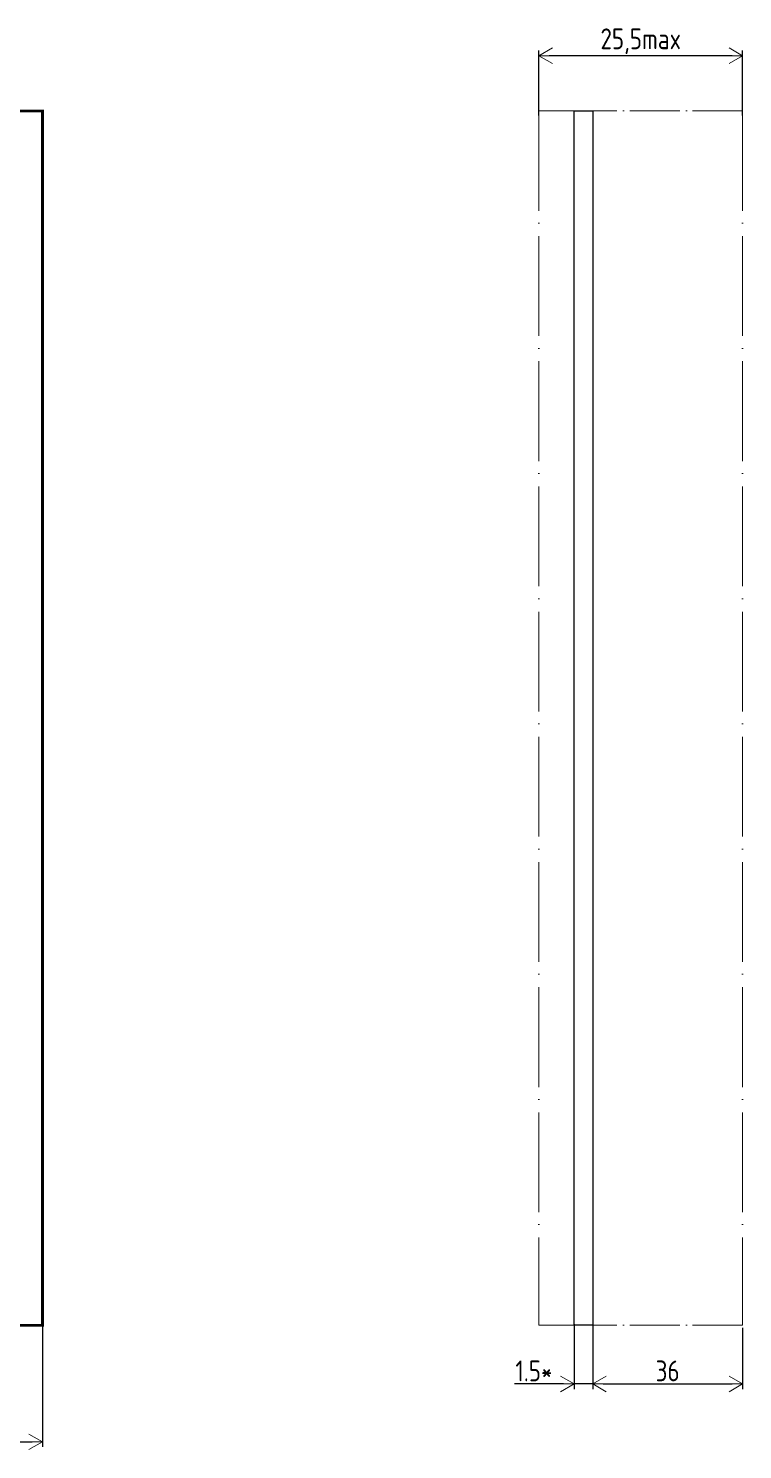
# Model space of a CAD drawing. Header units: inches. Extents: x 0 to 2654, y 0 to 957.
# Drawn here: x 2481.9 to 2653.5, y 609.4 to 951.1 of the extents above; entities that cross this region are included whole.
import ezdxf

# ---------------------------------------------------------------- set-up
doc = ezdxf.new("R2010")
doc.units = ezdxf.units.IN
doc.header["$MEASUREMENT"] = 0
doc.linetypes.add('ACAD_ISO04W100', pattern=[30, 24, -3, 0, -3])
doc.layers.add('Razmer', color=7, linetype='Continuous', lineweight=30)
doc.styles.get("Standard").update_dxf_attribs({"font": ''})
doc.styles.get('Standard').set_extended_font_data('GOST type A')
doc.dimstyles.new('ISO-25', dxfattribs={"dimtxt": 2.5, "dimasz": 2.5, "dimexe": 1.25, "dimexo": 0.625, "dimtad": 1, "dimtxsty": 'Standard', "dimcen": 2.5, "dimadec": 0, "dimazin": 0, "dimtfac": 1, "dimtmove": 0, "dimatfit": 3, "dimfxl": 1, "dimarcsym": 0})

# ---------------------------------------------------------------- blocks, each defined once
blk = doc.blocks.new('Arrow60')
at = {"lineweight": 9}
for q in [(-1.5, 0), (-1.3, 0.75), (-1.3, -0.75)]:
    blk.add_line((0, 0), q, dxfattribs=at)
blk = doc.blocks.new('*D121')
at = {"layer": 'Defpoints', "color": 0, "transparency": 16777216}
for p in [(2613.02, 640.15), (2617.52, 640.15), (2613.02, 625.15)]:
    blk.add_point(p, dxfattribs=at)
at = {"layer": 'Razmer', "color": 0, "lineweight": -2, "transparency": 16777216}
for p, q in [((2613.02, 639.53), (2613.02, 623.9)), ((2617.52, 639.53), (2617.52, 623.9)), ((2610.52, 625.15), (2598.72, 625.15)), ((2617.52, 625.15), (2613.02, 625.15)), ((2620.02, 625.15), (2622.52, 625.15))]:
    blk.add_line(p, q, dxfattribs=at)
at = {"layer": 'Razmer', "color": 0, "lineweight": -2, "transparency": 16777216, "xscale": 2.5, "yscale": 2.5, "zscale": 2.5}
blk.add_blockref('Arrow60', (2613.02, 625.15), dxfattribs=at)
at = {"layer": 'Razmer', "color": 0, "lineweight": -2, "transparency": 16777216, "xscale": 2.5, "yscale": 2.5, "zscale": 2.5, "rotation": 180}
blk.add_blockref('Arrow60', (2617.52, 625.15), dxfattribs=at)
at = {"layer": 'Razmer', "color": 0, "lineweight": 9, "transparency": 16777216, "insert": (2603.37, 628.28), "char_height": 3, "attachment_point": 5}
blk.add_mtext('{\\H1.66667x;1.5*}', dxfattribs=at)
blk = doc.blocks.new('*D122')
at = {"layer": 'Defpoints', "color": 0, "transparency": 16777216}
for p in [(2604.58, 944.51), (2604.58, 929.51), (2653.52, 929.51)]:
    blk.add_point(p, dxfattribs=at)
at = {"layer": 'Razmer', "color": 0, "lineweight": -2, "transparency": 16777216}
for p, q in [((2604.58, 930.13), (2604.58, 945.76)), ((2651.02, 944.51), (2607.08, 944.51)), ((2653.52, 930.13), (2653.52, 945.76))]:
    blk.add_line(p, q, dxfattribs=at)
at = {"layer": 'Razmer', "color": 0, "lineweight": -2, "transparency": 16777216, "xscale": 2.5, "yscale": 2.5, "zscale": 2.5, "rotation": 180}
blk.add_blockref('Arrow60', (2604.58, 944.51), dxfattribs=at)
at = {"layer": 'Razmer', "color": 0, "lineweight": -2, "transparency": 16777216, "xscale": 2.5, "yscale": 2.5, "zscale": 2.5}
blk.add_blockref('Arrow60', (2653.52, 944.51), dxfattribs=at)
at = {"layer": 'Razmer', "color": 0, "lineweight": 9, "transparency": 16777216, "insert": (2629.05, 948.01), "char_height": 3, "attachment_point": 5}
blk.add_mtext('{\\H1.66667x;25,5max}', dxfattribs=at)
blk = doc.blocks.new('*D124')
at = {"color": 0, "lineweight": -2, "transparency": 16777216}
for p, q in [((2185.01, 646.35), (2185.01, 609.98)), ((2485.27, 646.35), (2485.27, 609.98)), ((2187.51, 611.23), (2482.77, 611.23))]:
    blk.add_line(p, q, dxfattribs=at)
at = {"layer": 'Defpoints', "color": 0, "transparency": 16777216}
for p in [(2185.01, 646.98), (2485.27, 646.98), (2485.27, 611.23)]:
    blk.add_point(p, dxfattribs=at)
at = {"color": 0, "lineweight": -2, "transparency": 16777216, "xscale": 2.5, "yscale": 2.5, "zscale": 2.5, "rotation": 180}
blk.add_blockref('Arrow60', (2185.01, 611.23), dxfattribs=at)
at = {"color": 0, "lineweight": -2, "transparency": 16777216, "xscale": 2.5, "yscale": 2.5, "zscale": 2.5}
blk.add_blockref('Arrow60', (2485.27, 611.23), dxfattribs=at)
at = {"color": 0, "lineweight": 9, "transparency": 16777216, "insert": (2335.14, 614.36), "char_height": 3.5, "attachment_point": 5}
blk.add_mtext('{\\H1.42857x;100*}', dxfattribs=at)
blk = doc.blocks.new('*D126')
at = {"layer": 'Defpoints', "color": 0, "transparency": 16777216}
for p in [(2617.52, 639.24), (2653.52, 639.24), (2653.52, 625.15)]:
    blk.add_point(p, dxfattribs=at)
at = {"layer": 'Razmer', "color": 0, "lineweight": -2, "transparency": 16777216}
for p, q in [((2617.52, 638.61), (2617.52, 623.9)), ((2653.52, 638.61), (2653.52, 623.9)), ((2620.02, 625.15), (2651.02, 625.15))]:
    blk.add_line(p, q, dxfattribs=at)
at = {"layer": 'Razmer', "color": 0, "lineweight": -2, "transparency": 16777216, "xscale": 2.5, "yscale": 2.5, "zscale": 2.5, "rotation": 180}
blk.add_blockref('Arrow60', (2617.52, 625.15), dxfattribs=at)
at = {"layer": 'Razmer', "color": 0, "lineweight": -2, "transparency": 16777216, "xscale": 2.5, "yscale": 2.5, "zscale": 2.5}
blk.add_blockref('Arrow60', (2653.52, 625.15), dxfattribs=at)
at = {"layer": 'Razmer', "color": 0, "lineweight": 9, "transparency": 16777216, "insert": (2635.52, 628.28), "char_height": 3, "attachment_point": 5}
blk.add_mtext('{\\H1.66667x;36}', dxfattribs=at)

msp = doc.modelspace()

# ---------------------------------------------------------------- linework, layer by layer
at = {"linetype": 'ACAD_ISO04W100', "lineweight": 9}
for p, q in [((2613.02162, 931.24318), (2604.57682, 931.24318)), ((2604.57682, 931.24318), (2604.57682, 639.23917)), ((2653.52162, 931.24318), (2653.52162, 639.23917)), ((2613.02162, 639.23917), (2604.57682, 639.23917))]:
    msp.add_line(p, q, dxfattribs=at)
at = {"const_width": 0.65928}
msp.add_lwpolyline([(2185.15194, 639.23917), (2485.26708, 639.23917), (2485.26708, 931.24318), (2185.15194, 931.24318), (2185.15194, 639.23917)], dxfattribs=at)
msp.add_lwpolyline([(2617.52162, 931.24318), (2617.52162, 639.23917), (2613.02162, 639.23917), (2613.02162, 931.24318)], close=True)
at = {"color": 7, "linetype": 'ACAD_ISO04W100', "lineweight": 9, "ltscale": 0.5}
for points in [[(2653.52162, 931.24318), (2617.52162, 931.24318)], [(2653.52162, 639.23917), (2617.52162, 639.23917)]]:
    msp.add_lwpolyline(points, dxfattribs=at)

# ---------------------------------------------------------------- dimensions: what is measured, and where the dimension line sits
at = {"lineweight": 9}
dim = msp.add_linear_dim(base=(2485.26708, 611.23036), p1=(2185.00883, 646.97761), p2=(2485.26708, 646.97761), text='{\\H1.42857x;100*}', dimstyle='ISO-25', override={"dimtxt": 3.5, "dimblk1": 'Arrow60', "dimblk2": 'Arrow60', "dimsah": 1}, dxfattribs=at)
dim.commit()
dim.dimension.update_dxf_attribs({"geometry": '*D124', "text_midpoint": (2335.13795, 611.23036), "dimtype": 160})
at = {"layer": 'Razmer', "color": 7, "lineweight": 9}
for base, p1, p2, text, override, picture, middle in [((2604.57682, 944.50711), (2653.52162, 929.50711), (2604.57682, 929.50711), '{\\H1.66667x;25,5max}', {"dimtxt": 3, "dimasz": 2.5, "dimlfac": 0.5, "dimpost": 'max', "dimblk1": 'Arrow60', "dimblk2": 'Arrow60', "dimsah": 1, "dimfrac": 2}, '*D122', (2629.04922, 948.00917)), ((2613.02162, 625.15247), (2617.52162, 640.15247), (2613.02162, 640.15247), '{\\H1.66667x;1.5*}', {"dimtxt": 3, "dimasz": 2.5, "dimblk1": 'Arrow60', "dimblk2": 'Arrow60', "dimsah": 1, "dimfrac": 2}, '*D121', (2603.37052, 628.27927)), ((2653.52162, 625.15247), (2617.52162, 639.23917), (2653.52162, 639.23917), '{\\H1.66667x;<>}', {"dimtxt": 3, "dimasz": 2.5, "dimblk1": 'Arrow60', "dimblk2": 'Arrow60', "dimsah": 1, "dimfrac": 2}, '*D126', (2635.52162, 628.27927))]:
    dim = msp.add_linear_dim(base=base, p1=p1, p2=p2, angle=180, text=text, dimstyle='ISO-25', override=override, dxfattribs=at)
    dim.commit()
    dim.dimension.update_dxf_attribs({"geometry": picture, "text_midpoint": middle})

doc.saveas('drawing.dxf')
